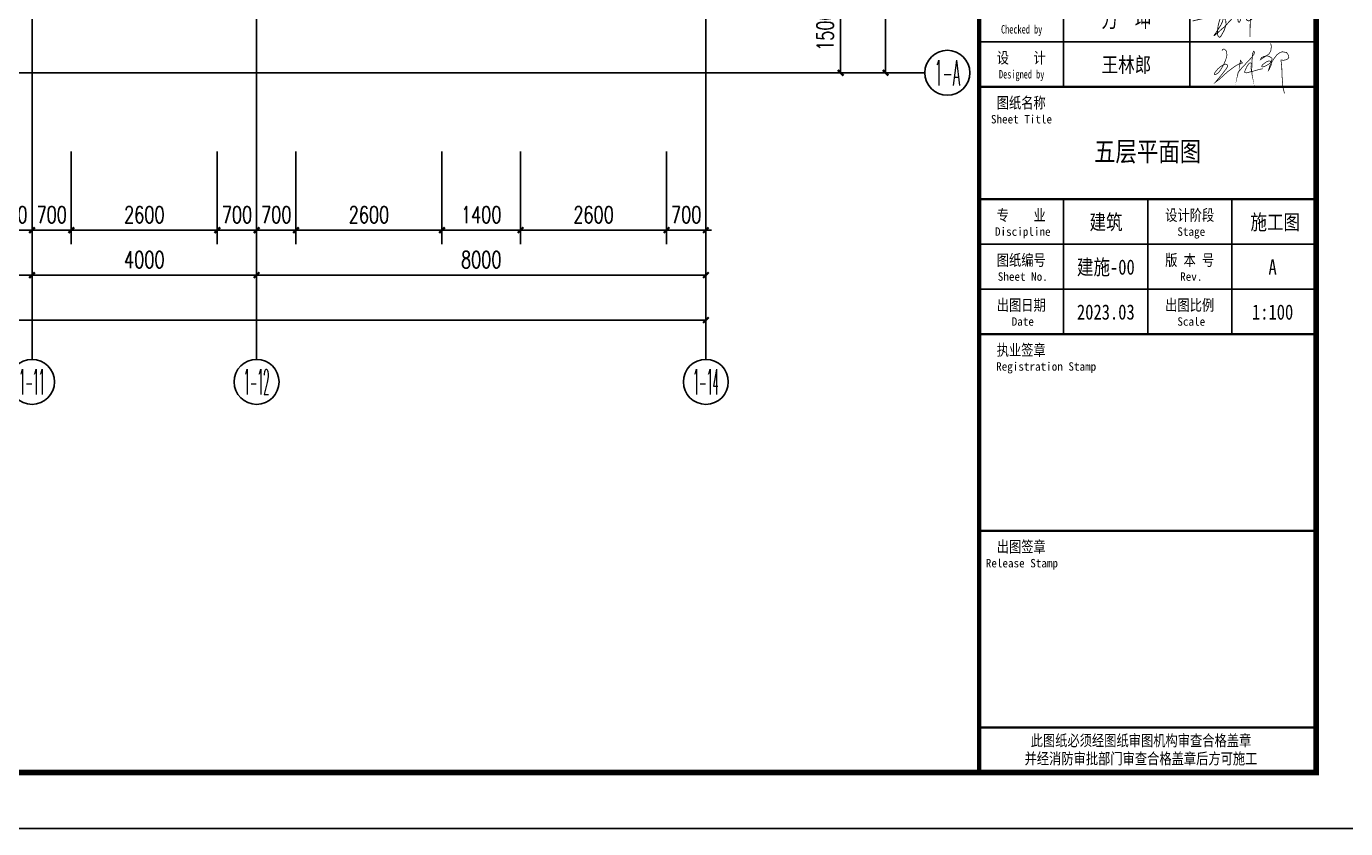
# Model space of a CAD drawing. Extents: x -6243262 to 3079315, y -2914302 to 172723.
# Drawn here: x -2282550 to -2259058, y -733350 to -719076 of the extents above; entities that cross this region are included whole.
import ezdxf
from ezdxf.enums import TextEntityAlignment as Align

# ---------------------------------------------------------------- set-up
doc = ezdxf.new("R2010")
doc.units = 0
doc.header["$LTSCALE"] = 1000
for name, color, linetype in [('AXIS', 3, 'Continuous'), ('AXIS_TEXT', 7, 'Continuous'), ('DOTE', 24, 'Continuous'), ('P-图框', 7, 'Continuous'), ('PUB_DIM', 3, 'Continuous'), ('PUB_TITLE', 4, 'Continuous'), ('图框字', 3, 'Continuous')]:
    doc.layers.add(name, color=color, linetype=linetype)
doc.styles.add('_TCH_AXIS', font='COMPLEX', dxfattribs={"bigfont": 'GBCBIG'})
doc.styles.add('_TCH_DIM_T3', font='SIMPLEX', dxfattribs={"width": 0.7058823529411765, "bigfont": 'GBCBIG'})
doc.styles.add('COMPLEX', font='COMPLEX')
doc.styles.add('STYLE-ARIAL', font='')
doc.styles.add('图签', font='', dxfattribs={"width": 0.66})
doc.styles.get('STYLE-ARIAL').set_extended_font_data('NSimSun')
doc.styles.get('图签').set_extended_font_data('SimSun')
doc.dimstyles.new('_TCH_ARCH&&100', dxfattribs={"dimtxt": 297.5, "dimasz": 100, "dimexe": 250, "dimexo": 300, "dimgap": 126.25, "dimtad": 1, "dimdec": 0, "dimzin": 0, "dimdsep": 46, "dimtxsty": '_TCH_DIM_T3', "dimblk": 'ARCHTICK', "dimcen": 0.09, "dimclrt": 7, "dimazin": 2, "dimtfac": 1, "dimtdec": 0, "dimtix": 1, "dimtmove": 2, "dimatfit": 3, "dimfxl": 0, "dimtolj": 1, "dimtzin": 0, "dimarcsym": 0})

# ---------------------------------------------------------------- blocks, each defined once
blk = doc.blocks.new('A$C80fbf071')
at = {"lineweight": 53, "const_width": 12.8}
for points in [[(-532.0570534121944, 239.7294344687543), (-518.017083357583, 265.1750960683858), (-494.1491342651716, 268.4870710706746), (-474.2619296252669, 255.2290735781135), (-455.0354294574354, 230.0459465825988), (-450.0801459086069, 207.2862159299839), (-445.6534259378968, 162.1706540143641), (-452.2935058915464, 122.2956866908062), (-475.5998561823217, 56.35911119703087), (-515.98541710258, -33.21567612406216), (-561.5079553019896, -107.5028715157241), (-597.3676905810717, -151.6793673479406), (-637.4559344899608, -180.0633970129129), (-662.480116409075, -186.3137400806008), (-672.0768488824251, -175.8931358062837), (-662.480116409075, -154.2239335071936), (-608.6822546851763, -84.5916785907757), (-555.330368479481, -41.26337147832965), (-505.3606303846755, -9.6500009445881), (-466.6307929599134, 2.064935632952256), (-434.6196612369968, -17.26165019985638), (-434.6196612369968, -44.59554144975846), (-460.6018646419107, -87.09585481163231), (-536.3351148760412, -184.1124884020828), (-632.715379894973, -299.7488838922873), (-652.4469976315158, -323.4227465009608), (-587.671852439642, -274.7071216833137), (-429.1523317206011, -131.8277123057924), (-306.459511059511, -40.51615760682034), (-225.7214244425413, 5.88178487305413), (-169.875378850702, 22.0175655221974), (-184.6751590478525, 38.82987765074358), (-204.1824586165021, 67.08264001368661), (-230.4289438116539, -99.69751579404692), (-255.9982069242105, -195.865960664727), (-246.5666505682457, -147.4485212326108), (-181.3055662357656, -69.43535396337393), (-95.00104443193413, 24.16832977652666), (-6.070222345588263, 119.1250764751749), (36.99119169116602, 178.9728686583403), (46.40623043180676, 215.283423861285), (28.23685742021189, 229.4098050427565), (9.406779936543899, 180.9923656106403), (4.022038480034098, 98.27377044319292), (-4.022038480034098, -98.27377044319292), (1.362702976475703, -178.9425762045139), (4.583637281670235, -198.2994544923131), (-10.48042470574728, -131.6156651258061), (-91.18547609925736, -155.2740719222638), (-130.9929206049419, -147.7514457750076), (-132.0830829870829, -134.8367627656262), (-89.0381865608797, -39.11260722394218), (-55.67261066794163, 9.284637237811694), (-32.00287291646237, 24.33998701811652), (-6.169328018411761, 15.73693000079948), (-2.948393710859818, -133.7664293801354), (43.31743702053791, -118.7110796010529), (141.2503575503943, -90.74104681130848), (189.6634778201696, -82.13798979399144)], [(333.3501831161848, 368.6036324823217), (346.2999907910707, 317.9041614937887), (335.5139902651426, 234.8422518444422), (305.2867606198706, 184.1427808559092), (259.9624337637506, 151.7803421950375), (188.7384915578295, 103.241732945462), (152.0363580763224, 79.51264375567553), (168.2236176669539, 115.1062775409373), (217.8755588233471, 139.9157975995622), (279.3871452724852, 146.3882853317482), (327.948924049153, 126.9708221352485), (357.1025089251925, 103.241732945462), (352.774894627335, 66.56766829136177), (319.3267306745111, 12.62690469386871), (244.8488189399359, -31.60007856131415), (191.9759434759617, -49.93711088891723), (172.551231967198, -38.07256629466428), (188.7384915578295, -10.02175362585695), (254.5611746943032, 38.51685562371858), (299.9020191633608, 57.93431882027653), (339.8250869524491, 50.38140021802974), (348.4637979400286, 24.49144928934402), (344.1361836397555, -11.10218449591775), (305.2867606198706, -98.47572013855097), (294.5007600962999, -111.4206956028647), (318.2365682947566, -27.28845256802742), (386.2395761907101, 91.37718834998668), (444.7614748990454, 165.8562359523785), (492.2496089065098, 202.5303006064787), (540.8113876831485, 220.86733293414), (615.2727818048152, 206.8419265997654), (651.9749152886798, 157.2228864812932), (657.359656742803, 122.7096835660923), (642.262559531926, 97.90016350630322), (616.3629441845405, 80.63346456407453), (561.3097439610865, 67.68848909976077), (520.313031402824, 75.2414077007852), (515.9854171049665, 75.2414077007852), (530.0419047701289, -30.74179235697375), (537.4252772581531, -229.4400974976888), (551.2340007460152, -407.1457318174944), (565.0427242338774, -467.5286906921829), (580.5857969653734, -521.0150674748293)]]:
    blk.add_lwpolyline(points, dxfattribs=at)
blk = doc.blocks.new('A$Ca6e7ed98')
at = {"layer": '图框字', "color": 0, "const_width": 14.96537856035086}
for points in [[(-219.4417643320048, -4.561755438808177), (-310.3332553611544, -2.659132995919208), (-353.6335702197393, 16.65985095645738), (-353.6335702197393, 16.65985095645738), (-311.2896840352332, -38.06459393767727), (-304.5257228455448, -117.4294864342082), (-341.500735534908, -228.0091485452285), (-400.4046472607588, -331.3116713303534), (-414.1113363973564, -341.6787743345267), (-427.4482913206448, -340.1977139613591), (-444.8597490985994, -325.017004941481), (-452.5499024486344, -306.4414268489199), (-456.5039897132374, -286.8942424696434), (-457.7930200393312, -259.8385230571876), (-457.4710276903934, -234.0708211894744), (-454.5057274746068, -202.0145254722083), (-450.6582637063111, -177.0972987129135), (-446.3614959518018, -144.7760485181207), (-438.4389988643234, -106.4979568830822), (-428.9410202662693, -73.95042469797772), (-419.6626542428858, -42.90664500596904), (-405.8514634709863, -3.503535565352649), (-394.9965550070046, 22.03724509703898), (-384.3676246990508, 41.02319900302246), (-377.5007532692398, 49.63246168486512), (-370.5428117433039, 51.86677646431053), (-361.561336295912, 48.05647793465323), (-352.6081454124942, 34.67771504830307), (-355.3983921272738, -14.35004956572811), (-365.7891435805941, -53.0314856528712), (-377.9405088827189, -87.48931085684308), (-398.2875608275644, -130.4205656273989), (-425.9905730752798, -172.3290769380692), (-460.3381918522646, -226.161498563175), (-480.0041265382897, -257.4897287796557), (-494.6996027233545, -278.3904502071528), (-504.872863463359, -290.8177420680586), (-517.0703792340064, -307.4210233192789), (-517.4305650742317, -312.8236656468653), (-512.0251251463196, -313.363802036889), (-447.9072714131617, -258.3290176314331), (-408.1658829416847, -222.6391061652103), (-378.7913749911822, -195.5833867527472), (-335.5945365005464, -161.0447008933552), (-292.9732527030865, -115.568412944529), (-267.7247027271369, -86.622855382142), (-244.8372531555651, -62.76768378462293), (-244.8372531555651, -62.76768378462293), (-212.1632519420818, -27.69045957220078), (-186.8749170796655, 1.104243329646124), (-170.1864833076834, 23.78102269674855), (-154.7101624147035, 37.75201796762849), (-131.7452649305633, 47.73111767131195), (-110.2784010437317, 54.21754845893156), (-79.325759257772, 66.69150299070316), (-52.86668779834872, 81.16140530573466), (-60.48257602681406, 96.56871592325479), (-77.93647101710667, 104.1855978417807), (-93.67006751018926, 115.7333303273626), (-103.9950412843318, 130.9667745567422), (-100.5533833596273, 117.6989154143885), (-97.84907200015732, 102.4654711850089), (-95.14529110584408, 71.75312429565383), (-95.88263767110766, 26.29856964476494), (-95.628014396847, -7.242621733661508), (-91.20287407501019, -45.57185054120055), (-86.53212838649051, -64.7364649449737), (-77.68184774249676, -76.03873900030158), (-67.3568739683542, -75.79296096271719), (-56.04841779707931, -58.59393164596986), (-47.44427298530354, -36.23516157357517), (-38.25343371205963, -1.866506814330933), (-15.76065021613613, 88.71021086246765), (-10.35680168340332, 111.6353251258115), (-7.354368907021126, 114.3960932534246), (-4.832537560927449, 112.235547693992), (-3.686732826259686, 73.99357168784627), (-1.229087763815187, 34.38687237685372), (0, 0), (2.12239108455833, -6.241291964703123), (6.793136773078004, -9.318151742685586), (11.98055552251753, -7.061723983875709), (21.28385340858949, 26.8693883383603), (53.05341153271729, 61.60686995748256), (80.2657435121946, 90.97942291457002), (102.26042022818, 112.6903489266115), (135.2564137906011, 135.4908163306609), (177.7466726948915, 151.4986691236918), (203.2710645512561, 153.9411083492741), (222.0070938210702, 147.1564839212224), (236.127015312959, 131.1444762328683), (240.743123090564, 110.2479097010291), (231.0154530805885, 79.25398875286919), (214.4516786203894, 49.67305181607662), (184.2947345664725, 9.156110825846554), (164.2012449655449, -12.01212193783431), (145.465215696051, -29.10951612322242), (145.465215696051, -29.10951612322242), (127.2723827450245, -42.13575212297292), (102.8343835258565, -51.36313538360992), (80.56863911566325, -48.64902992685529), (68.34937427335535, -39.9646595219092), (58.57396239967784, -22.32457208783308), (52.59190684824716, 31.7005727576834), (57.70293861543178, 100.2883060442909), (57.70293861543178, 100.2883060442909), (66.24077528287307, 149.9795754783117), (76.00133413210278, 202.1337390068438), (87.89966755581554, 251.5389598790716), (92.53328068339033, 266.9906959161235), (99.1757653526729, 283.2158816944939), (112.279846073041, 298.7497568152903), (120.5078910901502, 300.5772715354033), (129.6504580341862, 296.3130705216972), (132.6979803487484, 278.3425091072932), (136.0505201277847, 240.2696053793115), (133.4024380744086, 87.13422711192106), (132.0524042553734, 38.09176056093565), (128.2473776997358, -66.10694118147512), (123.9331045952276, -166.1302927485667), (120.9142273988982, -260.1472637389088), (120.9142273988982, -307.512750623333), (120.9142273988982, -307.512750623333), (120.9142273988982, -307.512750623333), (122.6371782219212, -336.362425986008)], [(-901.1133592585975, -53.95738809138857), (-741.2094125123986, -16.60072439256328), (-568.4549473897787, 19.10516744028428), (-441.2860053503828, 39.74093438991986), (-356.3452724282688, 54.30032675802067), (-166.0011132360087, 80.14697163615347), (38.06777090829564, 108.1749365506621), (274.3438469295506, 128.0609047009057), (476.9613784102257, 141.4879282944457), (643.271222366573, 145.962430931846), (840.3989699591766, 143.9684007922406), (1015.136313830473, 139.0017028646616), (1259.480234392307, 133.0180144088445), (1270.327185878734, 127.3299627344604), (1270.17494237941, 120.8007045642953), (1255.437559447193, 109.2600034400311), (732.1299709219893, 62.83576014641585), (633.4284414178983, 55.12906856783229), (86.8270670126949, 15.9471274002135), (-155.1987208222563, -1.707981578139879)], [(-219.4417643320048, -4.561755438808177), (-155.1987208222563, -1.707981578139879)]]:
    blk.add_lwpolyline(points, dxfattribs=at)
blk = doc.blocks.new('TQ-A2')
at = {"layer": 'P-图框'}
for p, q in [((-4500.000000000116, 12200.00022238411), (-4500, 19400.00022238411)), ((-2250.000000000175, 12200.00022238411), (-2250.000000000058, 17800.00022238411)), ((-6000, 13000.00022238411), (0, 13000.00022238411)), ((-4500.000000000058, 7800.000222384115), (-4500, 10200.00022238411)), ((-3000, 10200.00022238411), (-3000, 7800.000222384115)), ((-1500, 10200.00022238411), (-1500, 7800.000222384115)), ((-6000, 9400.000222384115), (0, 9400.000222384115)), ((-6000, 8600.000222384115), (0, 8600.000222384115))]:
    blk.add_line(p, q, dxfattribs=at)
at = {"layer": 'P-图框', "const_width": 80}
blk.add_lwpolyline([(-6000, 40000), (-6000, 0)], dxfattribs=at)
at = {"layer": 'P-图框'}
blk.add_lwpolyline([(-6000, 31900.00022238411), (-6000, 0), (0, 0), (0, 31900.00022238411)], close=True, dxfattribs=at)
at = {"layer": 'P-图框', "linetype": 'Continuous', "const_width": 40}
for points in [[(-6000, 12200.00022238411), (0, 12200.00022238411)], [(-6000, 10200.00022238411), (0, 10200.00022238411)], [(-6000, 7800.000222384115), (0, 7800.000222384115)], [(-6000, 4300.000222384115), (0, 4300.000222384115)], [(-6000, 800.0002223841147), (0, 800.0002223841147)]]:
    blk.add_lwpolyline(points, dxfattribs=at)
at = {"layer": 'P-图框'}
for name, p in [('A$Ca6e7ed98', (-1299.722362992354, 13424.79639597586)), ('A$C80fbf071', (-1143.019625361077, 12602.73685721285))]:
    blk.add_blockref(name, p, dxfattribs=at)
at = {"layer": 'P-图框', "color": 6, "style": '图签', "width": 0.8}
for s, p in [('万  坤', (-3377.847491015447, 13392.04124669859)), ('王林郎', (-3377.847491015447, 12592.04124669859)), ('建筑', (-3741.480264688027, 9792.041246698587)), ('施工图', (-728.0364462347934, 9792.041246698587)), ('A', (-774.9880090948427, 8992.041246698587)), ('2023.03', (-3745.091043053777, 8192.041246698587)), ('1:100', (-774.9880090948427, 8192.041246698587))]:
    blk.add_text(s, height=270, dxfattribs=at).set_placement(p, align=Align.MIDDLE_CENTER)
at = {"layer": 'P-图框'}
for s, height, style, width, p in [('Checked by', 150, 'STYLE-ARIAL', 0.6, (-5243.867888999579, 13223.08678610949)), ('设    计', 200, '图签', 0.8, (-5251.420774616476, 12716.03740748495)), ('Designed by', 150, 'STYLE-ARIAL', 0.6, (-5243.867888999579, 12423.08678610949)), ('图纸名称', 200, '图签', 0.8, (-5251.420774616476, 11916.03740748495)), ('Sheet Title', 150, 'STYLE-ARIAL', 0.9700000000000001, (-5247.199739783478, 11623.08678610949)), ('专    业', 200, '图签', 0.8, (-5251.420774616476, 9916.037407484953)), ('设计阶段', 200, '图签', 0.8, (-2251.420774616476, 9916.037407484953)), ('Discipline', 150, 'STYLE-ARIAL', 0.9700000000000001, (-5223.721875714778, 9623.086786109488)), ('Stage', 150, 'STYLE-ARIAL', 0.9700000000000001, (-2223.721875714778, 9623.086786109488)), ('图纸编号', 200, '图签', 0.8, (-5251.420774616476, 9116.037407484953)), ('版 本 号', 200, '图签', 0.8, (-2251.420774616476, 9116.037407484953)), ('Sheet No.', 150, 'STYLE-ARIAL', 0.9700000000000001, (-5223.721875714778, 8823.086786109488)), ('Rev.', 150, 'STYLE-ARIAL', 0.9700000000000001, (-2223.721875714778, 8823.086786109488)), ('出图日期', 200, '图签', 0.8, (-5251.420774616476, 8316.037407484953)), ('出图比例', 200, '图签', 0.8, (-2251.420774616476, 8316.037407484953)), ('Date', 150, 'STYLE-ARIAL', 0.9700000000000001, (-5223.721875714778, 8023.086786109488)), ('Scale', 150, 'STYLE-ARIAL', 0.9700000000000001, (-2223.721875714778, 8023.086786109488)), ('执业签章', 200, '图签', 0.8, (-5251.420774616476, 7516.037407484953)), ('Registration Stamp', 150, 'STYLE-ARIAL', 0.9700000000000001, (-4807.606877605605, 7223.086786109488)), ('出图签章', 200, '图签', 0.8, (-5251.420774616476, 4016.037407484953)), ('Release Stamp', 150, 'STYLE-ARIAL', 0.9700000000000001, (-5239.580023941293, 3723.086786109488)), ('此图纸必须经图纸审图机构审查合格盖章', 200, '图签', 0.8, (-3119.30655907921, 567.8683479190804)), ('并经消防审批部门审查合格盖章后方可施工', 200, '图签', 0.8, (-3119.30655907921, 246.0061874622479))]:
    blk.add_text(s, height=height, dxfattribs=dict(at, style=style, width=width)).set_placement(p, align=Align.MIDDLE_CENTER)
blk = doc.blocks.new('_ArchTick')
at = {"color": 0, "linetype": 'ByBlock', "const_width": 0.4}
blk.add_lwpolyline([(-0.5, -0.5), (0.5, 0.5)], dxfattribs=at)
blk = doc.blocks.new('*D815')
at = {"layer": 'Defpoints', "color": 0, "transparency": 16777216}
for p in [(-2271150.379809695, -721001.5707752077), (-2270450.379809699, -721001.5707752077), (-2270450.379809699, -722701.5707752033)]:
    blk.add_point(p, dxfattribs=at)
at = {"layer": 'PUB_DIM', "color": 0, "lineweight": -2, "transparency": 16777216}
for p, q in [((-2271150.379809695, -721301.5707752077), (-2271150.379809695, -722951.5707752033)), ((-2270450.379809699, -721301.5707752077), (-2270450.379809699, -722951.5707752033)), ((-2271150.379809695, -722701.5707752033), (-2271250.379809695, -722701.5707752033)), ((-2271150.379809695, -722701.5707752033), (-2270450.379809699, -722701.5707752033)), ((-2270450.379809699, -722701.5707752033), (-2270350.379809699, -722701.5707752033))]:
    blk.add_line(p, q, dxfattribs=at)
at = {"layer": 'PUB_DIM', "color": 0, "lineweight": -2, "transparency": 16777216, "xscale": 100, "yscale": 100, "zscale": 100}
blk.add_blockref('_ArchTick', (-2271150.379809695, -722701.5707752033), dxfattribs=at)
at = {"layer": 'PUB_DIM', "color": 0, "lineweight": -2, "transparency": 16777216, "xscale": 100, "yscale": 100, "zscale": 100, "rotation": 180}
blk.add_blockref('_ArchTick', (-2270450.379809699, -722701.5707752033), dxfattribs=at)
at = {"layer": 'PUB_DIM', "color": 7, "transparency": 16777216, "insert": (-2270800.379809697, -722426.5707752033), "char_height": 297.5, "attachment_point": 5, "style": '_TCH_DIM_T3'}
blk.add_mtext('\\A1;700', dxfattribs=at)
blk = doc.blocks.new('*D816')
at = {"layer": 'Defpoints', "color": 0, "transparency": 16777216}
for p in [(-2273750.379809696, -721001.5707752077), (-2271150.379809695, -721001.5707752077), (-2271150.379809695, -722701.5707752033)]:
    blk.add_point(p, dxfattribs=at)
at = {"layer": 'PUB_DIM', "color": 0, "lineweight": -2, "transparency": 16777216}
for p, q in [((-2273750.379809696, -721301.5707752077), (-2273750.379809696, -722951.5707752033)), ((-2271150.379809695, -721301.5707752077), (-2271150.379809695, -722951.5707752033)), ((-2273750.379809696, -722701.5707752033), (-2271150.379809695, -722701.5707752033))]:
    blk.add_line(p, q, dxfattribs=at)
at = {"layer": 'PUB_DIM', "color": 0, "lineweight": -2, "transparency": 16777216, "xscale": 100, "yscale": 100, "zscale": 100, "rotation": 180}
blk.add_blockref('_ArchTick', (-2273750.379809696, -722701.5707752033), dxfattribs=at)
at = {"layer": 'PUB_DIM', "color": 0, "lineweight": -2, "transparency": 16777216, "xscale": 100, "yscale": 100, "zscale": 100}
blk.add_blockref('_ArchTick', (-2271150.379809695, -722701.5707752033), dxfattribs=at)
at = {"layer": 'PUB_DIM', "color": 7, "transparency": 16777216, "insert": (-2272450.379809695, -722426.5707752033), "char_height": 297.5, "attachment_point": 5, "style": '_TCH_DIM_T3'}
blk.add_mtext('\\A1;2600', dxfattribs=at)
blk = doc.blocks.new('*D817')
at = {"layer": 'Defpoints', "color": 0, "transparency": 16777216}
for p in [(-2275150.379809695, -721001.5707752077), (-2273750.379809696, -721001.5707752077), (-2273750.379809696, -722701.5707752033)]:
    blk.add_point(p, dxfattribs=at)
at = {"layer": 'PUB_DIM', "color": 0, "lineweight": -2, "transparency": 16777216}
for p, q in [((-2275150.379809695, -721301.5707752077), (-2275150.379809695, -722951.5707752033)), ((-2273750.379809696, -721301.5707752077), (-2273750.379809696, -722951.5707752033)), ((-2275150.379809695, -722701.5707752033), (-2273750.379809696, -722701.5707752033))]:
    blk.add_line(p, q, dxfattribs=at)
at = {"layer": 'PUB_DIM', "color": 0, "lineweight": -2, "transparency": 16777216, "xscale": 100, "yscale": 100, "zscale": 100, "rotation": 180}
blk.add_blockref('_ArchTick', (-2275150.379809695, -722701.5707752033), dxfattribs=at)
at = {"layer": 'PUB_DIM', "color": 0, "lineweight": -2, "transparency": 16777216, "xscale": 100, "yscale": 100, "zscale": 100}
blk.add_blockref('_ArchTick', (-2273750.379809696, -722701.5707752033), dxfattribs=at)
at = {"layer": 'PUB_DIM', "color": 7, "transparency": 16777216, "insert": (-2274450.379809695, -722426.5707752033), "char_height": 297.5, "attachment_point": 5, "style": '_TCH_DIM_T3'}
blk.add_mtext('\\A1;1400', dxfattribs=at)
blk = doc.blocks.new('*D818')
at = {"layer": 'Defpoints', "color": 0, "transparency": 16777216}
for p in [(-2277750.379809706, -721001.5707752077), (-2275150.379809695, -721001.5707752077), (-2275150.379809695, -722701.5707752033)]:
    blk.add_point(p, dxfattribs=at)
at = {"layer": 'PUB_DIM', "color": 0, "lineweight": -2, "transparency": 16777216}
for p, q in [((-2277750.379809706, -721301.5707752077), (-2277750.379809706, -722951.5707752033)), ((-2275150.379809695, -721301.5707752077), (-2275150.379809695, -722951.5707752033)), ((-2277750.379809706, -722701.5707752033), (-2275150.379809695, -722701.5707752033))]:
    blk.add_line(p, q, dxfattribs=at)
at = {"layer": 'PUB_DIM', "color": 0, "lineweight": -2, "transparency": 16777216, "xscale": 100, "yscale": 100, "zscale": 100, "rotation": 180}
blk.add_blockref('_ArchTick', (-2277750.379809706, -722701.5707752033), dxfattribs=at)
at = {"layer": 'PUB_DIM', "color": 0, "lineweight": -2, "transparency": 16777216, "xscale": 100, "yscale": 100, "zscale": 100}
blk.add_blockref('_ArchTick', (-2275150.379809695, -722701.5707752033), dxfattribs=at)
at = {"layer": 'PUB_DIM', "color": 7, "transparency": 16777216, "insert": (-2276450.379809701, -722426.5707752033), "char_height": 297.5, "attachment_point": 5, "style": '_TCH_DIM_T3'}
blk.add_mtext('\\A1;2600', dxfattribs=at)
blk = doc.blocks.new('*D819')
at = {"layer": 'Defpoints', "color": 0, "transparency": 16777216}
for p in [(-2278450.379809695, -721001.5707752077), (-2277750.379809706, -721001.5707752077), (-2277750.379809706, -722701.5707752033)]:
    blk.add_point(p, dxfattribs=at)
at = {"layer": 'PUB_DIM', "color": 0, "lineweight": -2, "transparency": 16777216}
for p, q in [((-2278450.379809695, -721301.5707752077), (-2278450.379809695, -722951.5707752033)), ((-2277750.379809706, -721301.5707752077), (-2277750.379809706, -722951.5707752033)), ((-2278450.379809695, -722701.5707752033), (-2278550.379809695, -722701.5707752033)), ((-2278450.379809695, -722701.5707752033), (-2277750.379809706, -722701.5707752033)), ((-2277750.379809706, -722701.5707752033), (-2277650.379809706, -722701.5707752033))]:
    blk.add_line(p, q, dxfattribs=at)
at = {"layer": 'PUB_DIM', "color": 0, "lineweight": -2, "transparency": 16777216, "xscale": 100, "yscale": 100, "zscale": 100}
blk.add_blockref('_ArchTick', (-2278450.379809695, -722701.5707752033), dxfattribs=at)
at = {"layer": 'PUB_DIM', "color": 0, "lineweight": -2, "transparency": 16777216, "xscale": 100, "yscale": 100, "zscale": 100, "rotation": 180}
blk.add_blockref('_ArchTick', (-2277750.379809706, -722701.5707752033), dxfattribs=at)
at = {"layer": 'PUB_DIM', "color": 7, "transparency": 16777216, "insert": (-2278100.379809701, -722426.5707752033), "char_height": 297.5, "attachment_point": 5, "style": '_TCH_DIM_T3'}
blk.add_mtext('\\A1;700', dxfattribs=at)
blk = doc.blocks.new('*D820')
at = {"layer": 'Defpoints', "color": 0, "transparency": 16777216}
for p in [(-2279150.379809695, -721001.5707752077), (-2278450.379809695, -721001.5707752077), (-2278450.379809695, -722701.5707752033)]:
    blk.add_point(p, dxfattribs=at)
at = {"layer": 'PUB_DIM', "color": 0, "lineweight": -2, "transparency": 16777216}
for p, q in [((-2279150.379809695, -721301.5707752077), (-2279150.379809695, -722951.5707752033)), ((-2278450.379809695, -721301.5707752077), (-2278450.379809695, -722951.5707752033)), ((-2279150.379809695, -722701.5707752033), (-2279250.379809695, -722701.5707752033)), ((-2279150.379809695, -722701.5707752033), (-2278450.379809695, -722701.5707752033)), ((-2278450.379809695, -722701.5707752033), (-2278350.379809695, -722701.5707752033))]:
    blk.add_line(p, q, dxfattribs=at)
at = {"layer": 'PUB_DIM', "color": 0, "lineweight": -2, "transparency": 16777216, "xscale": 100, "yscale": 100, "zscale": 100}
blk.add_blockref('_ArchTick', (-2279150.379809695, -722701.5707752033), dxfattribs=at)
at = {"layer": 'PUB_DIM', "color": 0, "lineweight": -2, "transparency": 16777216, "xscale": 100, "yscale": 100, "zscale": 100, "rotation": 180}
blk.add_blockref('_ArchTick', (-2278450.379809695, -722701.5707752033), dxfattribs=at)
at = {"layer": 'PUB_DIM', "color": 7, "transparency": 16777216, "insert": (-2278800.379809695, -722426.5707752033), "char_height": 297.5, "attachment_point": 5, "style": '_TCH_DIM_T3'}
blk.add_mtext('\\A1;700', dxfattribs=at)
blk = doc.blocks.new('*D821')
at = {"layer": 'Defpoints', "color": 0, "transparency": 16777216}
for p in [(-2281750.379809687, -721001.5707752077), (-2279150.379809695, -721001.5707752077), (-2279150.379809695, -722701.5707752033)]:
    blk.add_point(p, dxfattribs=at)
at = {"layer": 'PUB_DIM', "color": 0, "lineweight": -2, "transparency": 16777216}
for p, q in [((-2281750.379809687, -721301.5707752077), (-2281750.379809687, -722951.5707752033)), ((-2279150.379809695, -721301.5707752077), (-2279150.379809695, -722951.5707752033)), ((-2281750.379809687, -722701.5707752033), (-2279150.379809695, -722701.5707752033))]:
    blk.add_line(p, q, dxfattribs=at)
at = {"layer": 'PUB_DIM', "color": 0, "lineweight": -2, "transparency": 16777216, "xscale": 100, "yscale": 100, "zscale": 100, "rotation": 180}
blk.add_blockref('_ArchTick', (-2281750.379809687, -722701.5707752033), dxfattribs=at)
at = {"layer": 'PUB_DIM', "color": 0, "lineweight": -2, "transparency": 16777216, "xscale": 100, "yscale": 100, "zscale": 100}
blk.add_blockref('_ArchTick', (-2279150.379809695, -722701.5707752033), dxfattribs=at)
at = {"layer": 'PUB_DIM', "color": 7, "transparency": 16777216, "insert": (-2280450.379809691, -722426.5707752033), "char_height": 297.5, "attachment_point": 5, "style": '_TCH_DIM_T3'}
blk.add_mtext('\\A1;2600', dxfattribs=at)
blk = doc.blocks.new('*D822')
at = {"layer": 'Defpoints', "color": 0, "transparency": 16777216}
for p in [(-2282450.379809695, -721001.5707752077), (-2281750.379809687, -721001.5707752077), (-2281750.379809687, -722701.5707752033)]:
    blk.add_point(p, dxfattribs=at)
at = {"layer": 'PUB_DIM', "color": 0, "lineweight": -2, "transparency": 16777216}
for p, q in [((-2282450.379809695, -721301.5707752077), (-2282450.379809695, -722951.5707752033)), ((-2281750.379809687, -721301.5707752077), (-2281750.379809687, -722951.5707752033)), ((-2282450.379809695, -722701.5707752033), (-2282550.379809695, -722701.5707752033)), ((-2282450.379809695, -722701.5707752033), (-2281750.379809687, -722701.5707752033)), ((-2281750.379809687, -722701.5707752033), (-2281650.379809687, -722701.5707752033))]:
    blk.add_line(p, q, dxfattribs=at)
at = {"layer": 'PUB_DIM', "color": 0, "lineweight": -2, "transparency": 16777216, "xscale": 100, "yscale": 100, "zscale": 100}
blk.add_blockref('_ArchTick', (-2282450.379809695, -722701.5707752033), dxfattribs=at)
at = {"layer": 'PUB_DIM', "color": 0, "lineweight": -2, "transparency": 16777216, "xscale": 100, "yscale": 100, "zscale": 100, "rotation": 180}
blk.add_blockref('_ArchTick', (-2281750.379809687, -722701.5707752033), dxfattribs=at)
at = {"layer": 'PUB_DIM', "color": 7, "transparency": 16777216, "insert": (-2282100.379809692, -722426.5707752033), "char_height": 297.5, "attachment_point": 5, "style": '_TCH_DIM_T3'}
blk.add_mtext('\\A1;700', dxfattribs=at)
blk = doc.blocks.new('*D823')
at = {"layer": 'Defpoints', "color": 0, "transparency": 16777216}
for p in [(-2283150.379809697, -721001.5707752077), (-2282450.379809695, -721001.5707752077), (-2282450.379809695, -722701.5707752033)]:
    blk.add_point(p, dxfattribs=at)
at = {"layer": 'PUB_DIM', "color": 0, "lineweight": -2, "transparency": 16777216}
for p, q in [((-2283150.379809697, -721301.5707752077), (-2283150.379809697, -722951.5707752033)), ((-2282450.379809695, -721301.5707752077), (-2282450.379809695, -722951.5707752033)), ((-2283150.379809697, -722701.5707752033), (-2283250.379809697, -722701.5707752033)), ((-2283150.379809697, -722701.5707752033), (-2282450.379809695, -722701.5707752033)), ((-2282450.379809695, -722701.5707752033), (-2282350.379809695, -722701.5707752033))]:
    blk.add_line(p, q, dxfattribs=at)
at = {"layer": 'PUB_DIM', "color": 0, "lineweight": -2, "transparency": 16777216, "xscale": 100, "yscale": 100, "zscale": 100}
blk.add_blockref('_ArchTick', (-2283150.379809697, -722701.5707752033), dxfattribs=at)
at = {"layer": 'PUB_DIM', "color": 0, "lineweight": -2, "transparency": 16777216, "xscale": 100, "yscale": 100, "zscale": 100, "rotation": 180}
blk.add_blockref('_ArchTick', (-2282450.379809695, -722701.5707752033), dxfattribs=at)
at = {"layer": 'PUB_DIM', "color": 7, "transparency": 16777216, "insert": (-2282800.379809696, -722426.5707752033), "char_height": 297.5, "attachment_point": 5, "style": '_TCH_DIM_T3'}
blk.add_mtext('\\A1;700', dxfattribs=at)
blk = doc.blocks.new('*D1220')
at = {"layer": 'AXIS', "color": 0, "lineweight": -2, "transparency": 16777216}
for p, q in [((-2269050.379809696, -718401.570775213), (-2267800.379809696, -718401.570775213)), ((-2268050.379809696, -719901.5707752047), (-2268050.379809696, -718401.570775213)), ((-2269050.379809696, -719901.5707752047), (-2267800.379809696, -719901.5707752047))]:
    blk.add_line(p, q, dxfattribs=at)
at = {"layer": 'Defpoints', "color": 0, "transparency": 16777216}
for p in [(-2269350.379809696, -718401.570775213), (-2268050.379809696, -718401.570775213), (-2269350.379809696, -719901.5707752047)]:
    blk.add_point(p, dxfattribs=at)
at = {"layer": 'AXIS', "color": 0, "lineweight": -2, "transparency": 16777216, "xscale": 100, "yscale": 100, "zscale": 100}
for p, rotation in [((-2268050.379809696, -718401.570775213), 90), ((-2268050.379809696, -719901.5707752047), 270)]:
    blk.add_blockref('_ArchTick', p, dxfattribs=dict(at, rotation=rotation))
at = {"layer": 'AXIS', "color": 7, "transparency": 16777216, "insert": (-2268325.379809696, -719151.5707752091), "char_height": 297.5, "attachment_point": 5, "rotation": 90, "style": '_TCH_DIM_T3'}
blk.add_mtext('\\A1;1500', dxfattribs=at)
blk = doc.blocks.new('*D1224')
at = {"layer": 'AXIS', "color": 0, "lineweight": -2, "transparency": 16777216}
for p, q in [((-2269050.379809696, -704401.5707752061), (-2267000.379809696, -704401.5707752061)), ((-2267250.379809696, -719901.5707752047), (-2267250.379809696, -704401.5707752061)), ((-2269050.379809696, -719901.5707752047), (-2267000.379809696, -719901.5707752047))]:
    blk.add_line(p, q, dxfattribs=at)
at = {"layer": 'Defpoints', "color": 0, "transparency": 16777216}
for p in [(-2269350.379809696, -704401.5707752061), (-2267250.379809696, -704401.5707752061), (-2269350.379809696, -719901.5707752047)]:
    blk.add_point(p, dxfattribs=at)
at = {"layer": 'AXIS', "color": 0, "lineweight": -2, "transparency": 16777216, "xscale": 100, "yscale": 100, "zscale": 100}
for p, rotation in [((-2267250.379809696, -704401.5707752061), 90), ((-2267250.379809696, -719901.5707752047), 270)]:
    blk.add_blockref('_ArchTick', p, dxfattribs=dict(at, rotation=rotation))
at = {"layer": 'AXIS', "color": 7, "transparency": 16777216, "insert": (-2267525.379809696, -712151.5707752057), "char_height": 297.5, "attachment_point": 5, "rotation": 90, "style": '_TCH_DIM_T3'}
blk.add_mtext('\\A1;15500', dxfattribs=at)
blk = doc.blocks.new('*D1235')
at = {"layer": 'AXIS', "color": 0, "lineweight": -2, "transparency": 16777216}
for p, q in [((-2278450.379809695, -721301.5707752075), (-2278450.379809695, -723751.5707752075)), ((-2270450.379809695, -721301.5707752075), (-2270450.379809695, -723751.5707752075)), ((-2278450.379809695, -723501.5707752075), (-2270450.379809695, -723501.5707752075))]:
    blk.add_line(p, q, dxfattribs=at)
at = {"layer": 'Defpoints', "color": 0, "transparency": 16777216}
for p in [(-2278450.379809695, -721001.5707752075), (-2270450.379809695, -721001.5707752075), (-2270450.379809695, -723501.5707752075)]:
    blk.add_point(p, dxfattribs=at)
at = {"layer": 'AXIS', "color": 0, "lineweight": -2, "transparency": 16777216, "xscale": 100, "yscale": 100, "zscale": 100, "rotation": 180}
blk.add_blockref('_ArchTick', (-2278450.379809695, -723501.5707752075), dxfattribs=at)
at = {"layer": 'AXIS', "color": 0, "lineweight": -2, "transparency": 16777216, "xscale": 100, "yscale": 100, "zscale": 100}
blk.add_blockref('_ArchTick', (-2270450.379809695, -723501.5707752075), dxfattribs=at)
at = {"layer": 'AXIS', "color": 7, "transparency": 16777216, "insert": (-2274450.379809695, -723226.5707752075), "char_height": 297.5, "attachment_point": 5, "style": '_TCH_DIM_T3'}
blk.add_mtext('\\A1;8000', dxfattribs=at)
blk = doc.blocks.new('*D1236')
at = {"layer": 'AXIS', "color": 0, "lineweight": -2, "transparency": 16777216}
for p, q in [((-2282450.379809695, -721301.5707752075), (-2282450.379809695, -723751.5707752075)), ((-2278450.379809695, -721301.5707752075), (-2278450.379809695, -723751.5707752075)), ((-2282450.379809695, -723501.5707752075), (-2278450.379809695, -723501.5707752075))]:
    blk.add_line(p, q, dxfattribs=at)
at = {"layer": 'Defpoints', "color": 0, "transparency": 16777216}
for p in [(-2282450.379809695, -721001.5707752075), (-2278450.379809695, -721001.5707752075), (-2278450.379809695, -723501.5707752075)]:
    blk.add_point(p, dxfattribs=at)
at = {"layer": 'AXIS', "color": 0, "lineweight": -2, "transparency": 16777216, "xscale": 100, "yscale": 100, "zscale": 100, "rotation": 180}
blk.add_blockref('_ArchTick', (-2282450.379809695, -723501.5707752075), dxfattribs=at)
at = {"layer": 'AXIS', "color": 0, "lineweight": -2, "transparency": 16777216, "xscale": 100, "yscale": 100, "zscale": 100}
blk.add_blockref('_ArchTick', (-2278450.379809695, -723501.5707752075), dxfattribs=at)
at = {"layer": 'AXIS', "color": 7, "transparency": 16777216, "insert": (-2280450.379809695, -723226.5707752075), "char_height": 297.5, "attachment_point": 5, "style": '_TCH_DIM_T3'}
blk.add_mtext('\\A1;4000', dxfattribs=at)
blk = doc.blocks.new('*D1237')
at = {"layer": 'AXIS', "color": 0, "lineweight": -2, "transparency": 16777216}
for p, q in [((-2286450.379809695, -721301.5707752075), (-2286450.379809695, -723751.5707752075)), ((-2282450.379809695, -721301.5707752075), (-2282450.379809695, -723751.5707752075)), ((-2286450.379809695, -723501.5707752075), (-2282450.379809695, -723501.5707752075))]:
    blk.add_line(p, q, dxfattribs=at)
at = {"layer": 'Defpoints', "color": 0, "transparency": 16777216}
for p in [(-2286450.379809695, -721001.5707752075), (-2282450.379809695, -721001.5707752075), (-2282450.379809695, -723501.5707752075)]:
    blk.add_point(p, dxfattribs=at)
at = {"layer": 'AXIS', "color": 0, "lineweight": -2, "transparency": 16777216, "xscale": 100, "yscale": 100, "zscale": 100, "rotation": 180}
blk.add_blockref('_ArchTick', (-2286450.379809695, -723501.5707752075), dxfattribs=at)
at = {"layer": 'AXIS', "color": 0, "lineweight": -2, "transparency": 16777216, "xscale": 100, "yscale": 100, "zscale": 100}
blk.add_blockref('_ArchTick', (-2282450.379809695, -723501.5707752075), dxfattribs=at)
at = {"layer": 'AXIS', "color": 7, "transparency": 16777216, "insert": (-2284450.379809695, -723226.5707752075), "char_height": 297.5, "attachment_point": 5, "style": '_TCH_DIM_T3'}
blk.add_mtext('\\A1;4000', dxfattribs=at)
blk = doc.blocks.new('*D1245')
at = {"layer": 'AXIS', "color": 0, "lineweight": -2, "transparency": 16777216}
for p, q in [((-2310450.379809695, -721301.5707752075), (-2310450.379809695, -724551.5707752075)), ((-2270450.379809695, -721301.5707752075), (-2270450.379809695, -724551.5707752075)), ((-2310450.379809695, -724301.5707752075), (-2270450.379809695, -724301.5707752075))]:
    blk.add_line(p, q, dxfattribs=at)
at = {"layer": 'Defpoints', "color": 0, "transparency": 16777216}
for p in [(-2310450.379809695, -721001.5707752075), (-2270450.379809695, -721001.5707752075), (-2270450.379809695, -724301.5707752075)]:
    blk.add_point(p, dxfattribs=at)
at = {"layer": 'AXIS', "color": 0, "lineweight": -2, "transparency": 16777216, "xscale": 100, "yscale": 100, "zscale": 100, "rotation": 180}
blk.add_blockref('_ArchTick', (-2310450.379809695, -724301.5707752075), dxfattribs=at)
at = {"layer": 'AXIS', "color": 0, "lineweight": -2, "transparency": 16777216, "xscale": 100, "yscale": 100, "zscale": 100}
blk.add_blockref('_ArchTick', (-2270450.379809695, -724301.5707752075), dxfattribs=at)
at = {"layer": 'AXIS', "color": 7, "transparency": 16777216, "insert": (-2290450.379809695, -724026.5707752075), "char_height": 297.5, "attachment_point": 5, "style": '_TCH_DIM_T3'}
blk.add_mtext('\\A1;40000', dxfattribs=at)
blk = doc.blocks.new('_AXISO')
at = {"color": 0}
blk.add_circle((0, 0), 0.5, dxfattribs=at)
at = {"layer": 'AXIS_TEXT', "color": 0, "style": 'COMPLEX', "width": 1.041666666666667}
blk.add_attdef('A', text='', height=0.56, dxfattribs=at).set_placement((-0.25, -0.28), (0.25, -0.28), align=Align.FIT)

msp = doc.modelspace()

# ---------------------------------------------------------------- linework, layer by layer
at = {"layer": 'AXIS'}
for p, q in [((-2269350.379809696, -719901.5707752047), (-2266550.379809696, -719901.5707752047)), ((-2282450.379809693, -721001.5707752076), (-2282450.379809693, -725001.5707752076)), ((-2278450.379809693, -721001.5707752076), (-2278450.379809693, -725001.5707752076)), ((-2270450.379809699, -721001.5707752076), (-2270450.379809699, -725001.5707752076))]:
    msp.add_line(p, q, dxfattribs=at)
at = {"layer": 'DOTE'}
for p, q in [((-2282450.379809693, -721001.5707752076), (-2282450.379809693, -703301.5707752076)), ((-2278450.379809693, -721001.5707752076), (-2278450.379809693, -703301.5707752076)), ((-2270450.379809699, -721001.5707752076), (-2270450.379809699, -703301.5707752076)), ((-2269350.379809696, -719901.5707752047), (-2311550.379809696, -719901.5707752047))]:
    msp.add_line(p, q, dxfattribs=at)
at = {"layer": 'PUB_TITLE'}
msp.add_lwpolyline([(-2317982.923189894, -733350.4982507043), (-2258582.923189894, -733350.4982507043), (-2258582.923189894, -691350.4982507043), (-2317982.923189894, -691350.4982507043)], close=True, dxfattribs=at)
at = {"layer": 'PUB_TITLE', "const_width": 100}
msp.add_lwpolyline([(-2316482.923189894, -732350.4982507043), (-2259582.923189894, -732350.4982507043), (-2259582.923189894, -692350.4982507043), (-2316482.923189894, -692350.4982507043)], close=True, dxfattribs=at)

# ---------------------------------------------------------------- block references
at = {"layer": 'AXIS'}
ref = msp.add_blockref('_AXISO', (-2266150.379809696, -719901.5707752047), dxfattribs=dict(at, xscale=800, yscale=800, zscale=800))
ref.add_attrib('A', '1-A', dxfattribs={"layer": 'AXIS_TEXT', "height": 452.5483399593904, "style": '_TCH_AXIS', "width": 0.3559322033897075}).set_placement((-2266376.653979676, -720127.8449451844), (-2265924.105639717, -720127.8449451844), align=Align.FIT)
ref = msp.add_blockref('_AXISO', (-2282450.379809693, -725401.5707752076), dxfattribs=dict(at, xscale=800, yscale=800, zscale=800))
ref.add_attrib('A', '1-11', dxfattribs={"layer": 'AXIS_TEXT', "height": 452.5483399593904, "style": '_TCH_AXIS', "width": 0.3230769230768115}).set_placement((-2282676.653979673, -725627.8449451873), (-2282224.105639714, -725627.8449451873), align=Align.FIT)
ref = msp.add_blockref('_AXISO', (-2278450.379809693, -725401.5707752076), dxfattribs=dict(at, xscale=800, yscale=800, zscale=800))
ref.add_attrib('A', '1-12', dxfattribs={"layer": 'AXIS_TEXT', "height": 452.5483399593904, "style": '_TCH_AXIS', "width": 0.2999999999998963}).set_placement((-2278676.653979673, -725627.8449451873), (-2278224.105639714, -725627.8449451873), align=Align.FIT)
ref = msp.add_blockref('_AXISO', (-2270450.379809699, -725401.5707752076), dxfattribs=dict(at, xscale=800, yscale=800, zscale=800))
ref.add_attrib('A', '1-14', dxfattribs={"layer": 'AXIS_TEXT', "height": 452.5483399593904, "style": '_TCH_AXIS', "width": 0.2916666666665658}).set_placement((-2270676.653979678, -725627.8449451873), (-2270224.105639719, -725627.8449451873), align=Align.FIT)
at = {"layer": 'P-图框'}
msp.add_blockref('TQ-A2', (-2259582.923189894, -732350.4982507043), dxfattribs=at)

# ---------------------------------------------------------------- texts
at = {"layer": 'P-图框', "color": 6, "style": '图签', "width": 0.8}
for s, height, p in [('五层平面图', 350, (-2262584.270566436, -721301.7917824426)), ('建施-00', 270, (-2263328.014232948, -723358.4570040057))]:
    msp.add_text(s, height=height, dxfattribs=at).set_placement(p, align=Align.MIDDLE_CENTER)

# ---------------------------------------------------------------- dimensions: what is measured, and where the dimension line sits
at = {"layer": 'AXIS'}
for p1, p2, distance, picture, middle in [((-2269350.379809696, -719901.5707752047), (-2269350.379809696, -704401.5707752061), -2100, '*D1224', (-2267525.379809696, -712151.5707752057)), ((-2269350.379809696, -719901.5707752047), (-2269350.379809696, -718401.570775213), -1300, '*D1220', (-2268325.379809696, -719151.5707752091)), ((-2310450.379809695, -721001.5707752075), (-2270450.379809695, -721001.5707752075), -3300, '*D1245', (-2290450.379809695, -724026.5707752075)), ((-2286450.379809695, -721001.5707752075), (-2282450.379809695, -721001.5707752075), -2500, '*D1237', (-2284450.379809695, -723226.5707752075)), ((-2282450.379809695, -721001.5707752075), (-2278450.379809695, -721001.5707752075), -2500, '*D1236', (-2280450.379809695, -723226.5707752075)), ((-2278450.379809695, -721001.5707752075), (-2270450.379809695, -721001.5707752075), -2500, '*D1235', (-2274450.379809695, -723226.5707752075))]:
    dim = msp.add_aligned_dim(p1=p1, p2=p2, distance=distance, dimstyle='_TCH_ARCH&&100', dxfattribs=at)
    dim.commit()
    dim.dimension.update_dxf_attribs({"geometry": picture, "text_midpoint": middle})
at = {"layer": 'PUB_DIM'}
for p1, p2, picture, middle in [((-2283150.379809697, -721001.5707752077), (-2282450.379809695, -721001.5707752077), '*D823', (-2282800.379809696, -722426.5707752033)), ((-2282450.379809695, -721001.5707752077), (-2281750.379809687, -721001.5707752077), '*D822', (-2282100.379809692, -722426.5707752033)), ((-2281750.379809687, -721001.5707752077), (-2279150.379809695, -721001.5707752077), '*D821', (-2280450.379809691, -722426.5707752033)), ((-2279150.379809695, -721001.5707752077), (-2278450.379809695, -721001.5707752077), '*D820', (-2278800.379809695, -722426.5707752033)), ((-2278450.379809695, -721001.5707752077), (-2277750.379809706, -721001.5707752077), '*D819', (-2278100.379809701, -722426.5707752033)), ((-2277750.379809706, -721001.5707752077), (-2275150.379809695, -721001.5707752077), '*D818', (-2276450.379809701, -722426.5707752033)), ((-2275150.379809695, -721001.5707752077), (-2273750.379809696, -721001.5707752077), '*D817', (-2274450.379809695, -722426.5707752033)), ((-2273750.379809696, -721001.5707752077), (-2271150.379809695, -721001.5707752077), '*D816', (-2272450.379809695, -722426.5707752033)), ((-2271150.379809695, -721001.5707752077), (-2270450.379809699, -721001.5707752077), '*D815', (-2270800.379809697, -722426.5707752033))]:
    dim = msp.add_aligned_dim(p1=p1, p2=p2, distance=-1699.9999999955762, dimstyle='_TCH_ARCH&&100', dxfattribs=at)
    dim.commit()
    dim.dimension.update_dxf_attribs({"geometry": picture, "text_midpoint": middle})

doc.saveas('drawing.dxf')
